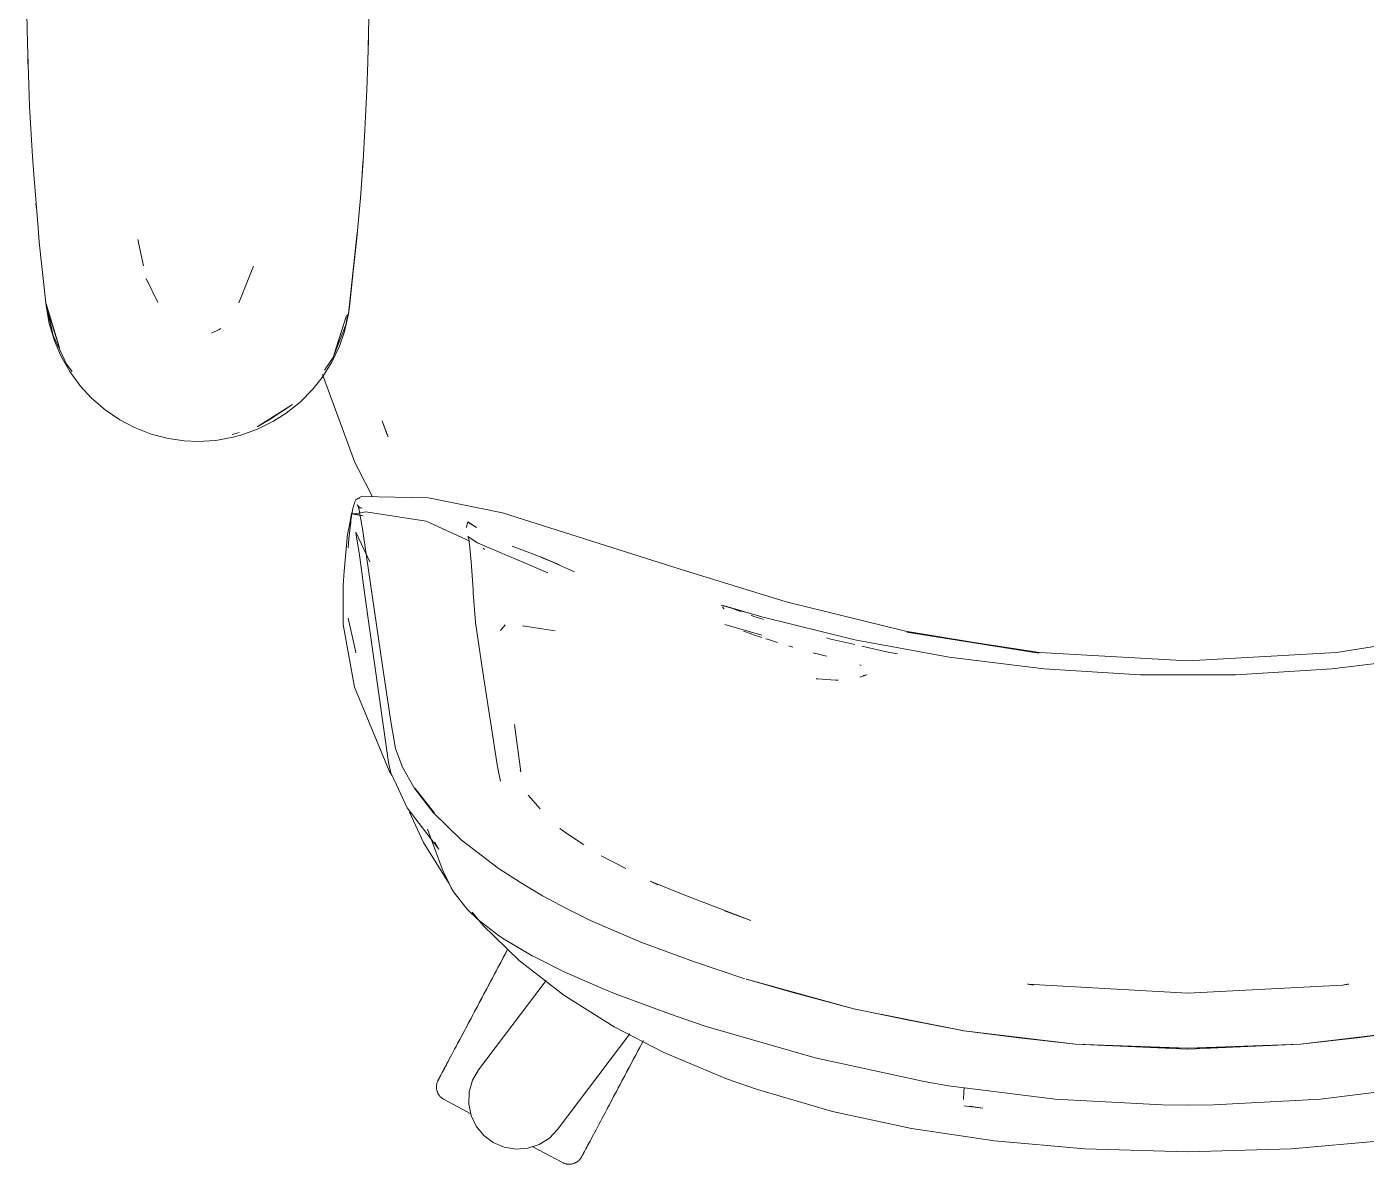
# Model space of a CAD drawing. Header units: millimetres. Extents: x 79795 to 317870, y -36033 to 97293.
# Drawn here: x 166511.8 to 166890.5, y 15950.8 to 16272.3 of the extents above; entities that cross this region are included whole.
import ezdxf

# ---------------------------------------------------------------- set-up
doc = ezdxf.new("R2010")
doc.units = ezdxf.units.MM
doc.header["$MEASUREMENT"] = 0
doc.layers.add('G-IMPT', color=8, linetype='CONTINUOUS', lineweight=9)
doc.layers.add('I-FURN', color=8, linetype='CONTINUOUS', lineweight=9)

msp = doc.modelspace()

# ---------------------------------------------------------------- linework, layer by layer
at = {"layer": 'G-IMPT'}
for p, q in [((166511.78, 16275.99), (166511.95, 16267.57)), ((166608.55, 16274.63), (166608.26, 16262.32)), ((166608.41, 16267.85), (166608.41, 16269.93)), ((166512.34, 16255.81), (166511.95, 16267.57)), ((166608.34, 16266.19), (166608.41, 16267.85)), ((166512.09, 16262.63), (166512.07, 16264.13)), ((166512.2, 16260.7), (166512.09, 16262.63)), ((166607.96, 16254.44), (166608.26, 16262.32)), ((166512.34, 16255.81), (166512.59, 16249.79)), ((166607.96, 16254.44), (166607.42, 16243.14)), ((166513.4, 16235.65), (166512.59, 16249.79)), ((166606.86, 16234.27), (166607.42, 16243.14)), ((166513.73, 16230.56), (166513.4, 16235.65)), ((166606.86, 16234.27), (166606.13, 16223.98)), ((166606.73, 16232.22), (166606.82, 16234.13)), ((166513.73, 16230.56), (166514.97, 16215.5)), ((166606.73, 16232.22), (166606.59, 16230.81)), ((166605.15, 16212.58), (166606.13, 16223.98)), ((166514.38, 16222.38), (166514.55, 16220.7)), ((166514.97, 16215.5), (166515.32, 16211.37)), ((166515.32, 16211.37), (166517.23, 16193.45)), ((166543.19, 16212.16), (166544.77, 16204.73)), ((166602.8, 16191.14), (166605.25, 16214.1)), ((166602.8, 16191.14), (166605.15, 16212.58)), ((166605.25, 16214.1), (166603.13, 16193.96)), ((166575.9, 16204.66), (166571.75, 16194.24)), ((166548.8, 16194.33), (166545.53, 16201.11)), ((166517.23, 16193.96), (166521.06, 16181.5)), ((166517.23, 16193.96), (166518.14, 16190.65)), ((166517.23, 16193.45), (166518.12, 16188.4)), ((166519.27, 16184.99), (166517.35, 16193.4)), ((166602.8, 16191.14), (166603.13, 16193.96)), ((166519.59, 16183.54), (166518.12, 16188.4)), ((166521.06, 16181.5), (166518.14, 16190.65)), ((166598.39, 16178.79), (166602.21, 16190.65)), ((166599.3, 16181.5), (166602.21, 16190.65)), ((166602.8, 16191.14), (166601.64, 16186.18)), ((166602.58, 16191.07), (166602, 16188.01)), ((166519.27, 16184.99), (166523.01, 16176.93)), ((166564, 16185.7), (166566.23, 16186.71)), ((166566.23, 16186.71), (166566.68, 16187.01)), ((166602, 16188.01), (166598.8, 16179.83)), ((166600.19, 16182.05), (166601.64, 16186.18)), ((166521.4, 16179.3), (166519.59, 16183.54)), ((166598, 16177.47), (166600.19, 16182.05)), ((166598.39, 16178.79), (166599.3, 16181.5)), ((166521.4, 16179.3), (166523.91, 16174.86)), ((166598, 16177.47), (166595.27, 16173.14)), ((166598.39, 16178.79), (166595.97, 16175.21)), ((166524.6, 16174.82), (166523.01, 16176.93)), ((166526.91, 16170.78), (166523.91, 16174.86)), ((166595.39, 16174.04), (166602.34, 16155.1)), ((166526.91, 16170.78), (166530.07, 16167.34)), ((166589.1, 16166.23), (166592.65, 16169.84)), ((166592.65, 16169.84), (166595.27, 16173.14)), ((166533.91, 16164.02), (166530.07, 16167.34)), ((166589.1, 16166.23), (166585.12, 16163.04)), ((166538.07, 16161.19), (166533.91, 16164.02)), ((166576.97, 16159.18), (166586.92, 16165.5)), ((166580.65, 16161.34), (166586.92, 16165.5)), ((166581.58, 16160.78), (166585.12, 16163.04)), ((166538.07, 16161.19), (166542.24, 16159)), ((166542.24, 16159), (166546.95, 16157.16)), ((166577.07, 16158.53), (166572.29, 16156.82)), ((166576.97, 16159.18), (166580.65, 16161.34)), ((166577.07, 16158.53), (166581.58, 16160.78)), ((166613.93, 16156.4), (166612.3, 16160.87)), ((166612.3, 16160.87), (166613.67, 16156.99)), ((166551.82, 16155.9), (166546.95, 16157.16)), ((166551.82, 16155.9), (166556.33, 16155.26)), ((166560.18, 16155.08), (166556.33, 16155.26)), ((166560.18, 16155.08), (166565.22, 16155.38)), ((166565.22, 16155.38), (166570.17, 16156.26)), ((166571.86, 16157.62), (166569.83, 16157)), ((166570.17, 16156.26), (166572.29, 16156.82)), ((166602.34, 16155.1), (166604.52, 16149.13)), ((166613.93, 16156.4), (166613.67, 16156.99)), ((166605.45, 16147.37), (166604.52, 16149.13)), ((166609.59, 16139.47), (166605.45, 16147.37)), ((166606.4, 16139.53), (166605.37, 16138.92)), ((166625.39, 16139.15), (166606.4, 16139.53)), ((166603.46, 16132.87), (166604, 16136.15)), ((166604.55, 16138.01), (166604, 16136.15)), ((166604.55, 16138.01), (166604.87, 16138.55)), ((166604.87, 16138.55), (166605.37, 16138.92)), ((166605.59, 16136.66), (166605.2, 16137.16)), ((166605.76, 16136.06), (166605.2, 16137.16)), ((166605.99, 16139.05), (166605.37, 16138.92)), ((166605.37, 16138.92), (166605.44, 16138.95)), ((166605.99, 16139.05), (166605.44, 16138.95)), ((166605.76, 16136.06), (166605.59, 16136.68)), ((166605.59, 16136.68), (166606.7, 16130.42)), ((166605.59, 16136.66), (166606.13, 16136.34)), ((166606.63, 16136.26), (166606.13, 16136.34)), ((166625.39, 16139.15), (166646.34, 16134.95)), ((166602.39, 16128.21), (166603.21, 16132.46)), ((166603.39, 16132.26), (166602.87, 16127.57)), ((166603.21, 16132.46), (166603.65, 16134.78)), ((166603.46, 16132.87), (166603.39, 16132.26)), ((166606.93, 16134.06), (166603.65, 16134.78)), ((166604.06, 16134.54), (166607.64, 16135.23)), ((166606.93, 16134.06), (166604.06, 16134.54)), ((166624.69, 16132.52), (166607.64, 16135.23)), ((166624.69, 16132.52), (166637.04, 16126.9)), ((166636.22, 16131.44), (166636.5, 16132.31)), ((166636.51, 16132.37), (166636.5, 16132.31)), ((166638.98, 16130.79), (166636.5, 16132.31)), ((166636.5, 16132.31), (166638.96, 16130.82)), ((166636.51, 16132.37), (166638.98, 16130.79)), ((166696.58, 16118.96), (166646.34, 16134.95)), ((166602.35, 16127.74), (166602.39, 16128.21)), ((166604.79, 16129.45), (166608.78, 16121.04)), ((166604.79, 16129.45), (166604.93, 16128.58)), ((166605.76, 16123.56), (166604.93, 16128.58)), ((166606.7, 16130.42), (166607.81, 16122.56)), ((166636.13, 16130.76), (166636.22, 16131.44)), ((166636.81, 16127.45), (166636.52, 16128.17)), ((166636.52, 16128.17), (166639.19, 16126.41)), ((166602.35, 16127.74), (166601.55, 16118.41)), ((166602.87, 16127.57), (166602.66, 16124.98)), ((166636.81, 16127.45), (166636.81, 16127.44)), ((166637.11, 16125.06), (166636.81, 16127.44)), ((166637.11, 16125.06), (166637.11, 16124.97)), ((166637.41, 16121.1), (166637.11, 16124.97)), ((166639.19, 16126.41), (166659.17, 16117.97)), ((166640.91, 16124.96), (166641.18, 16124.52)), ((166657.53, 16122.27), (166649.06, 16125.53)), ((166605.76, 16123.56), (166605.98, 16122.26)), ((166607.42, 16111.6), (166605.98, 16122.26)), ((166607.81, 16122.56), (166612.36, 16091.69)), ((166637.97, 16113.24), (166637.41, 16121.1)), ((166662.43, 16120.25), (166657.32, 16122.28)), ((166657.32, 16122.28), (166662.44, 16120.25)), ((166657.53, 16122.27), (166662.43, 16120.25)), ((166659.91, 16121.25), (166666.62, 16118.2)), ((166601.55, 16118.41), (166601.21, 16114.46)), ((166726.56, 16109.78), (166696.58, 16118.96)), ((166601.21, 16110.29), (166601.21, 16114.46)), ((166638.04, 16112.25), (166637.97, 16113.24)), ((166601.23, 16103.32), (166601.21, 16110.29)), ((166607.42, 16111.6), (166614.09, 16064.38)), ((166638.66, 16104.01), (166638.04, 16112.25)), ((166726.56, 16109.78), (166760.24, 16101.46)), ((166602.65, 16105.18), (166604.69, 16095.88)), ((166708.39, 16108.82), (166708.14, 16108.68)), ((166719.61, 16105.55), (166708.39, 16108.82)), ((166708.93, 16107.73), (166708.54, 16108.34)), ((166708.93, 16107.73), (166708.78, 16107.94)), ((166719.61, 16105.55), (166708.79, 16108.66)), ((166709.08, 16108.61), (166708.79, 16108.66)), ((166719.61, 16105.55), (166709.08, 16108.61)), ((166712.86, 16107.28), (166711.79, 16107.67)), ((166713.83, 16106.93), (166712.86, 16107.28)), ((166716.58, 16105.94), (166717.38, 16105.65)), ((166719.61, 16104.92), (166717.38, 16105.65)), ((166745.93, 16099), (166719.61, 16105.55)), ((166601.23, 16103.32), (166604.47, 16085.62)), ((166638.66, 16104.01), (166638.67, 16103.93)), ((166640.7, 16089.86), (166638.67, 16103.93)), ((166647.05, 16103.27), (166645.77, 16101.63)), ((166652, 16102.92), (166661.16, 16101.52)), ((166652, 16102.92), (166652.35, 16102.87)), ((166719.61, 16100.36), (166709.18, 16103.39)), ((166714.43, 16101.48), (166716.59, 16100.72)), ((166719.61, 16104.92), (166720.07, 16104.77)), ((166760.24, 16101.46), (166797.98, 16095.21)), ((166920.05, 16101.46), (166882.13, 16095.47)), ((166717.31, 16100.46), (166716.59, 16100.72)), ((166717.31, 16100.46), (166719.62, 16099.69)), ((166720.75, 16099.31), (166721.53, 16099.07)), ((166721.53, 16099.07), (166724.03, 16098.28)), ((166739.19, 16099.23), (166737.91, 16099.57)), ((166745.94, 16097.68), (166739.19, 16099.23)), ((166745.93, 16099), (166772.59, 16094.07)), ((166798.16, 16095.47), (166760.62, 16101.2)), ((166797.98, 16095.21), (166760.62, 16101.2)), ((166604.69, 16095.88), (166604.84, 16095.3)), ((166727.32, 16097.29), (166728.44, 16096.96)), ((166734.11, 16095.38), (166737.97, 16094.38)), ((166734.11, 16095.38), (166735.64, 16094.99)), ((166755.34, 16095.52), (166747.92, 16097.23)), ((166757.97, 16095.05), (166755.34, 16095.52)), ((166772.59, 16094.07), (166799.51, 16090.77)), ((166798.16, 16095.47), (166840.14, 16093.11)), ((166882.13, 16095.47), (166840.14, 16093.11)), ((166907.7, 16094.07), (166880.78, 16090.77)), ((166612.36, 16091.69), (166614.76, 16075.92)), ((166747.73, 16091.78), (166747.32, 16091.92)), ((166826.58, 16089.12), (166799.51, 16090.77)), ((166853.71, 16089.12), (166880.78, 16090.77)), ((166640.7, 16089.86), (166642.82, 16076.5)), ((166735.46, 16087.96), (166734.98, 16087.99)), ((166739.17, 16087.68), (166735.46, 16087.96)), ((166739.17, 16087.68), (166740.54, 16087.58)), ((166741.24, 16087.58), (166740.54, 16087.58)), ((166749.33, 16089.11), (166747.38, 16088.43)), ((166749.33, 16089.11), (166748.29, 16088.9)), ((166853.71, 16089.12), (166826.58, 16089.12)), ((166604.47, 16085.62), (166606.07, 16081.77)), ((166607.46, 16078.4), (166606.07, 16081.77)), ((166614.25, 16061.95), (166607.46, 16078.4)), ((166616.06, 16068.25), (166614.76, 16075.92)), ((166642.82, 16076.5), (166642.9, 16075.99)), ((166642.99, 16075.38), (166642.9, 16075.99)), ((166642.99, 16075.38), (166644.8, 16063.66)), ((166649.67, 16075.08), (166651.45, 16061.73)), ((166616.06, 16068.25), (166617.81, 16063.46)), ((166614.09, 16064.38), (166614.74, 16061.39)), ((166618.02, 16063.04), (166617.81, 16063.46)), ((166644.8, 16063.66), (166644.87, 16063.19)), ((166615.02, 16060.78), (166614.25, 16061.95)), ((166616.31, 16058.03), (166614.74, 16061.39)), ((166621.31, 16057.2), (166618.02, 16063.04)), ((166645.29, 16061.21), (166644.87, 16063.19)), ((166645.75, 16059.04), (166645.29, 16061.21)), ((166651.45, 16061.73), (166651.31, 16062.2)), ((166616.31, 16058.03), (166619.35, 16051.5)), ((166621.31, 16057.2), (166626.73, 16050.24)), ((166627.03, 16050.03), (166621.64, 16056.98)), ((166621.64, 16056.98), (166624.23, 16053.6)), ((166627.03, 16050.03), (166624.23, 16053.6)), ((166656.95, 16051.23), (166653.61, 16055.14)), ((166628.29, 16039.8), (166619.35, 16051.5)), ((166620.02, 16050.32), (166624, 16041.69)), ((166634.63, 16042.5), (166626.73, 16050.24)), ((166625.06, 16045.46), (166629.56, 16033.55)), ((166663.58, 16044.96), (166662.48, 16045.71)), ((166663.58, 16044.96), (166668.72, 16041.46)), ((166624, 16041.69), (166631.12, 16030.24)), ((166628.29, 16039.8), (166627.13, 16041.83)), ((166634.63, 16042.5), (166645.07, 16034.48)), ((166668.72, 16041.46), (166669.29, 16041.07)), ((166674.19, 16037.93), (166681.16, 16034.39)), ((166630.64, 16031.32), (166629.56, 16033.55)), ((166645.32, 16034.31), (166645.07, 16034.48)), ((166651.42, 16030.43), (166645.32, 16034.31)), ((166631.81, 16028.88), (166630.64, 16031.32)), ((166651.42, 16030.43), (166657.65, 16026.66)), ((166697.35, 16027.04), (166688.03, 16030.76)), ((166688.03, 16030.76), (166690.27, 16029.76)), ((166632.43, 16027.75), (166631.81, 16028.88)), ((166632.43, 16027.75), (166636.29, 16022.88)), ((166664.44, 16023.09), (166657.65, 16026.66)), ((166699.08, 16026.37), (166697.35, 16027.04)), ((166716.53, 16019.66), (166699.08, 16026.37)), ((166636.29, 16022.88), (166639.31, 16019.99)), ((166640.73, 16018.32), (166637.73, 16021.99)), ((166664.44, 16023.09), (166671.17, 16019.71)), ((166716.53, 16019.66), (166709.1, 16022.38)), ((166639.31, 16019.99), (166645.44, 16015.27)), ((166640.73, 16018.32), (166651.03, 16008.36)), ((166685.39, 16013.53), (166671.17, 16019.71)), ((166645.44, 16015.27), (166646.73, 16014.41)), ((166654.73, 16009.68), (166646.73, 16014.41)), ((166700.27, 16008.07), (166685.39, 16013.53)), ((166663.63, 15998.56), (166651.03, 16008.36)), ((166655.33, 16009.37), (166654.73, 16009.68)), ((166655.33, 16009.37), (166663.34, 16005.37)), ((166700.27, 16008.07), (166714.84, 16003.18)), ((166663.78, 16005.15), (166663.34, 16005.37)), ((166663.78, 16005.15), (166674.74, 16000.38)), ((166745.69, 15994.68), (166715.19, 16003.06)), ((166728.44, 15999.33), (166715.28, 16003.11)), ((166745.69, 15994.68), (166715.28, 16003.11)), ((166674.74, 16000.38), (166678.42, 15998.9)), ((166728.44, 15999.33), (166745.69, 15994.68)), ((166840.14, 15999.17), (166794.8, 16001.68)), ((166794.8, 16001.68), (166796.42, 16001.45)), ((166794.87, 16001.72), (166795.11, 16001.68)), ((166796.42, 16001.45), (166795.11, 16001.68)), ((166840.14, 15999.12), (166883.87, 16001.45)), ((166840.14, 15999.17), (166883.87, 16001.45)), ((166883.87, 16001.45), (166885.65, 16001.71)), ((166883.87, 16001.45), (166885.18, 16001.68)), ((166885.42, 16001.72), (166885.18, 16001.68)), ((166677.92, 15989.58), (166663.63, 15998.56)), ((166693.49, 15993.3), (166678.42, 15998.9)), ((166693.49, 15993.3), (166700.32, 15990.96)), ((166776.81, 15988.5), (166745.57, 15994.72)), ((166745.57, 15994.72), (166776.74, 15988.51)), ((166745.69, 15994.68), (166760.71, 15991.6)), ((166776.81, 15988.5), (166760.71, 15991.6)), ((166691.7, 15982.49), (166677.92, 15989.58)), ((166703.92, 15989.76), (166700.32, 15990.96)), ((166703.92, 15989.76), (166734.75, 15980.82)), ((166808.33, 15984.68), (166776.74, 15988.51)), ((166792.29, 15986.56), (166776.81, 15988.5)), ((166808.37, 15984.72), (166776.81, 15988.5)), ((166871.92, 15984.72), (166903.48, 15988.5)), ((166871.96, 15984.68), (166903.55, 15988.51)), ((166903.48, 15988.5), (166888, 15986.56)), ((166792.29, 15986.56), (166808.37, 15984.72)), ((166840.14, 15983.35), (166808.33, 15984.68)), ((166808.37, 15984.72), (166823.26, 15984.04)), ((166808.37, 15984.72), (166840.14, 15983.58)), ((166823.26, 15984.04), (166840.14, 15983.58)), ((166871.92, 15984.72), (166840.14, 15983.58)), ((166871.96, 15984.68), (166840.14, 15983.35)), ((166857.03, 15984.04), (166840.14, 15983.58)), ((166857.03, 15984.04), (166871.92, 15984.72)), ((166871.92, 15984.72), (166888, 15986.56)), ((166709.67, 15974.97), (166691.7, 15982.49)), ((166765.54, 15974.15), (166734.75, 15980.82)), ((166709.67, 15974.97), (166718.41, 15971.9)), ((166772.46, 15972.97), (166765.54, 15974.15)), ((166802.63, 15969.15), (166772.46, 15972.97)), ((166877.66, 15969.15), (166907.83, 15972.97)), ((166718.41, 15971.9), (166739.65, 15965.72)), ((166776.7, 15969.08), (166776.77, 15971.17)), ((166776.7, 15969.08), (166776.7, 15969.19)), ((166776.82, 15972.42), (166776.77, 15971.17)), ((166832.83, 15967.54), (166802.63, 15969.15)), ((166847.46, 15967.54), (166877.66, 15969.15)), ((166739.65, 15965.72), (166762.01, 15960.91)), ((166776.73, 15967.32), (166782.14, 15966.67)), ((166778.38, 15967.24), (166782.14, 15966.67)), ((166832.83, 15967.54), (166840.14, 15967.44)), ((166847.46, 15967.54), (166840.14, 15967.44)), ((166785.43, 15957.42), (166762.01, 15960.91)), ((166811, 15955.16), (166785.43, 15957.42)), ((166894.86, 15957.42), (166869.29, 15955.16)), ((166840.14, 15954.31), (166811, 15955.16)), ((166869.29, 15955.16), (166840.14, 15954.31))]:
    msp.add_line(p, q, dxfattribs=at)
at = {"layer": 'I-FURN'}
for p, q in [((166647.29, 16010.62), (166646.8, 16009.71)), ((166647.03, 16010.13), (166647.51, 16011.04)), ((166647.76, 16011.52), (166647.29, 16010.62)), ((166645.3, 16006.88), (166644.78, 16005.91)), ((166645.02, 16006.36), (166645.53, 16007.32)), ((166645.81, 16007.84), (166645.3, 16006.88)), ((166645.53, 16007.32), (166646.04, 16008.27)), ((166646.31, 16008.78), (166645.81, 16007.84)), ((166646.04, 16008.27), (166646.54, 16009.21)), ((166646.8, 16009.71), (166646.31, 16008.78)), ((166646.54, 16009.21), (166647.03, 16010.13)), ((166643.21, 16002.95), (166642.68, 16001.95)), ((166642.92, 16002.41), (166643.45, 16003.41)), ((166643.74, 16003.94), (166643.21, 16002.95)), ((166643.45, 16003.41), (166643.98, 16004.4)), ((166644.26, 16004.93), (166643.74, 16003.94)), ((166643.98, 16004.4), (166644.5, 16005.38)), ((166644.78, 16005.91), (166644.26, 16004.93)), ((166644.5, 16005.38), (166645.02, 16006.36)), ((166639.54, 15977.43), (166658.62, 16002.74)), ((166640.79, 15998.4), (166641.32, 15999.4)), ((166641.61, 15999.94), (166641.07, 15998.94)), ((166641.32, 15999.4), (166641.86, 16000.41)), ((166642.14, 16000.95), (166641.61, 15999.94)), ((166641.86, 16000.41), (166642.39, 16001.41)), ((166642.68, 16001.95), (166642.14, 16000.95)), ((166642.39, 16001.41), (166642.92, 16002.41)), ((166638.67, 15994.41), (166639.19, 15995.4)), ((166639.48, 15995.94), (166638.95, 15994.94)), ((166639.19, 15995.4), (166639.72, 15996.39)), ((166640.01, 15996.93), (166639.48, 15995.94)), ((166639.72, 15996.39), (166640.25, 15997.39)), ((166640.54, 15997.93), (166640.01, 15996.93)), ((166640.25, 15997.39), (166640.79, 15998.4)), ((166641.07, 15998.94), (166640.54, 15997.93)), ((166636.62, 15990.56), (166637.12, 15991.51)), ((166637.4, 15992.02), (166636.89, 15991.07)), ((166637.12, 15991.51), (166637.63, 15992.46)), ((166637.91, 15992.99), (166637.4, 15992.02)), ((166637.63, 15992.46), (166638.15, 15993.43)), ((166638.43, 15993.96), (166637.91, 15992.99)), ((166638.15, 15993.43), (166638.67, 15994.41)), ((166638.95, 15994.94), (166638.43, 15993.96)), ((166634.7, 15986.95), (166635.17, 15987.82)), ((166635.42, 15988.31), (166634.95, 15987.42)), ((166635.17, 15987.82), (166635.64, 15988.72)), ((166635.9, 15989.21), (166635.42, 15988.31)), ((166635.64, 15988.72), (166636.13, 15989.63)), ((166636.39, 15990.13), (166635.9, 15989.21)), ((166636.13, 15989.63), (166636.62, 15990.56)), ((166636.89, 15991.07), (166636.39, 15990.13)), ((166682.29, 15987.65), (166661.9, 15960.59)), ((166633.17, 15984.08), (166632.76, 15983.3)), ((166633.6, 15984.88), (166633.17, 15984.08)), ((166634.04, 15985.7), (166633.6, 15984.88)), ((166633.8, 15985.26), (166634.24, 15986.09)), ((166634.49, 15986.55), (166634.04, 15985.7)), ((166634.24, 15986.09), (166634.7, 15986.95)), ((166634.95, 15987.42), (166634.49, 15986.55)), ((166685.4, 15984.31), (166684.88, 15983.34)), ((166685.12, 15983.79), (166685.64, 15984.76)), ((166685.91, 15985.28), (166685.4, 15984.31)), ((166685.64, 15984.76), (166686.15, 15985.73)), ((166631.26, 15980.47), (166630.92, 15979.84)), ((166631.61, 15981.14), (166631.26, 15980.47)), ((166631.98, 15981.83), (166631.61, 15981.14)), ((166632.36, 15982.55), (166631.98, 15981.83)), ((166632.76, 15983.3), (166632.36, 15982.55)), ((166683.29, 15980.36), (166682.76, 15979.35)), ((166683, 15979.81), (166683.54, 15980.82)), ((166683.82, 15981.35), (166683.29, 15980.36)), ((166683.54, 15980.82), (166684.07, 15981.81)), ((166684.35, 15982.35), (166683.82, 15981.35)), ((166684.07, 15981.81), (166684.59, 15982.8)), ((166684.88, 15983.34), (166684.35, 15982.35)), ((166684.59, 15982.8), (166685.12, 15983.79)), ((166629.06, 15976.34), (166628.87, 15975.99)), ((166628.96, 15976.15), (166629.15, 15976.52)), ((166629.27, 15976.74), (166629.06, 15976.34)), ((166629.15, 15976.52), (166629.37, 15976.93)), ((166629.5, 15977.17), (166629.27, 15976.74)), ((166629.37, 15976.93), (166629.61, 15977.38)), ((166629.75, 15977.63), (166629.5, 15977.17)), ((166629.61, 15977.38), (166629.87, 15977.86)), ((166630.01, 15978.13), (166629.75, 15977.63)), ((166629.87, 15977.86), (166630.14, 15978.37)), ((166630.3, 15978.67), (166630.01, 15978.13)), ((166630.14, 15978.37), (166630.43, 15978.93)), ((166630.6, 15979.24), (166630.3, 15978.67)), ((166630.43, 15978.93), (166630.74, 15979.51)), ((166630.92, 15979.84), (166630.6, 15979.24)), ((166637.85, 15974.51), (166639.54, 15977.43)), ((166681.16, 15976.34), (166680.62, 15975.34)), ((166680.87, 15975.8), (166681.4, 15976.8)), ((166681.69, 15977.34), (166681.16, 15976.34)), ((166681.4, 15976.8), (166681.94, 15977.8)), ((166682.22, 15978.35), (166681.69, 15977.34)), ((166681.94, 15977.8), (166682.47, 15978.81)), ((166682.76, 15979.35), (166682.22, 15978.35)), ((166682.47, 15978.81), (166683, 15979.81)), ((166627.63, 15972.8), (166627.64, 15972.96)), ((166627.63, 15972.63), (166627.63, 15972.8)), ((166627.63, 15972.47), (166627.63, 15972.63)), ((166627.64, 15972.96), (166627.66, 15973.12)), ((166627.66, 15973.12), (166627.68, 15973.28)), ((166627.68, 15973.28), (166627.71, 15973.44)), ((166627.71, 15973.44), (166627.74, 15973.59)), ((166627.74, 15973.59), (166627.78, 15973.75)), ((166627.78, 15973.75), (166627.83, 15973.9)), ((166627.83, 15973.9), (166627.88, 15974.05)), ((166627.88, 15974.05), (166627.94, 15974.2)), ((166627.94, 15974.2), (166628.01, 15974.35)), ((166628.01, 15974.35), (166628.08, 15974.5)), ((166628.08, 15974.5), (166628.1, 15974.53)), ((166628.12, 15974.58), (166628.1, 15974.54)), ((166628.1, 15974.53), (166628.11, 15974.55)), ((166628.1, 15974.54), (166628.1, 15974.53)), ((166628.11, 15974.55), (166628.14, 15974.62)), ((166628.17, 15974.66), (166628.12, 15974.58)), ((166628.14, 15974.62), (166628.2, 15974.72)), ((166628.23, 15974.79), (166628.17, 15974.66)), ((166628.2, 15974.72), (166628.27, 15974.86)), ((166628.32, 15974.95), (166628.23, 15974.79)), ((166628.27, 15974.86), (166628.37, 15975.04)), ((166628.43, 15975.15), (166628.32, 15974.95)), ((166628.37, 15975.04), (166628.48, 15975.26)), ((166628.55, 15975.39), (166628.43, 15975.15)), ((166628.48, 15975.26), (166628.62, 15975.51)), ((166628.7, 15975.67), (166628.55, 15975.39)), ((166628.62, 15975.51), (166628.78, 15975.81)), ((166628.87, 15975.99), (166628.7, 15975.67)), ((166628.78, 15975.81), (166628.96, 15976.15)), ((166636.91, 15971.27), (166637.85, 15974.51)), ((166678.76, 15971.84), (166679.28, 15972.82)), ((166679.57, 15973.35), (166679.04, 15972.37)), ((166679.28, 15972.82), (166679.81, 15973.8)), ((166680.09, 15974.34), (166679.57, 15973.35)), ((166679.81, 15973.8), (166680.34, 15974.8)), ((166680.62, 15975.34), (166680.09, 15974.34)), ((166680.34, 15974.8), (166680.87, 15975.8)), ((166627.64, 15972.31), (166627.63, 15972.47)), ((166627.66, 15972.15), (166627.64, 15972.31)), ((166627.68, 15971.99), (166627.66, 15972.15)), ((166627.71, 15971.83), (166627.68, 15971.99)), ((166627.74, 15971.68), (166627.71, 15971.83)), ((166627.79, 15971.52), (166627.74, 15971.68)), ((166627.83, 15971.37), (166627.79, 15971.52)), ((166627.89, 15971.21), (166627.83, 15971.37)), ((166627.95, 15971.07), (166627.89, 15971.21)), ((166628.01, 15970.92), (166627.95, 15971.07)), ((166628.09, 15970.77), (166628.01, 15970.92)), ((166628.16, 15970.63), (166628.09, 15970.77)), ((166628.25, 15970.49), (166628.16, 15970.63)), ((166628.34, 15970.36), (166628.25, 15970.49)), ((166628.43, 15970.23), (166628.34, 15970.36)), ((166628.53, 15970.1), (166628.43, 15970.23)), ((166628.63, 15969.98), (166628.53, 15970.1)), ((166628.74, 15969.86), (166628.63, 15969.98)), ((166628.86, 15969.75), (166628.74, 15969.86)), ((166628.97, 15969.64), (166628.86, 15969.75)), ((166629.1, 15969.53), (166628.97, 15969.64)), ((166629.22, 15969.43), (166629.1, 15969.53)), ((166629.35, 15969.34), (166629.22, 15969.43)), ((166629.49, 15969.25), (166629.35, 15969.34)), ((166629.62, 15969.16), (166629.49, 15969.25)), ((166629.77, 15969.08), (166629.62, 15969.16)), ((166629.77, 15969.08), (166637.35, 15965.05)), ((166636.77, 15967.9), (166636.91, 15971.27)), ((166676.74, 15968.04), (166677.24, 15968.97)), ((166677.51, 15969.48), (166677.01, 15968.54)), ((166677.24, 15968.97), (166677.74, 15969.91)), ((166678.01, 15970.43), (166677.51, 15969.48)), ((166677.74, 15969.91), (166678.25, 15970.87)), ((166678.53, 15971.39), (166678.01, 15970.43)), ((166678.25, 15970.87), (166678.76, 15971.84)), ((166679.04, 15972.37), (166678.53, 15971.39)), ((166637.44, 15964.59), (166636.77, 15967.9)), ((166674.86, 15964.49), (166675.31, 15965.35)), ((166675.31, 15965.35), (166675.78, 15966.23)), ((166675.78, 15966.23), (166676.26, 15967.12)), ((166676.52, 15967.62), (166676.04, 15966.71)), ((166676.26, 15967.12), (166676.74, 15968.04)), ((166677.01, 15968.54), (166676.52, 15967.62)), ((166638.88, 15961.55), (166637.44, 15964.59)), ((166641.01, 15958.93), (166638.88, 15961.55)), ((166672.77, 15960.56), (166673.16, 15961.3)), ((166673.16, 15961.3), (166673.56, 15962.06)), ((166673.56, 15962.06), (166673.98, 15962.85)), ((166673.98, 15962.85), (166674.41, 15963.66)), ((166674.41, 15963.66), (166674.86, 15964.49)), ((166643.71, 15956.9), (166641.01, 15958.93)), ((166659.56, 15958.16), (166656.7, 15956.36)), ((166661.9, 15960.59), (166659.56, 15958.16)), ((166671.21, 15957.64), (166670.91, 15957.07)), ((166671.05, 15957.33), (166671.36, 15957.91)), ((166671.36, 15957.91), (166671.69, 15958.53)), ((166671.69, 15958.53), (166672.03, 15959.18)), ((166672.03, 15959.18), (166672.39, 15959.86)), ((166672.39, 15959.86), (166672.77, 15960.56)), ((166646.81, 15955.57), (166643.71, 15956.9)), ((166650.14, 15955.03), (166646.81, 15955.57)), ((166653.5, 15955.29), (166650.14, 15955.03)), ((166656.7, 15956.36), (166653.5, 15955.29)), ((166654.85, 15955.74), (166663.26, 15951.27)), ((166668.98, 15953.44), (166669.1, 15953.66)), ((166669.17, 15953.79), (166669.04, 15953.55)), ((166669.1, 15953.66), (166669.24, 15953.92)), ((166669.32, 15954.07), (166669.17, 15953.79)), ((166669.24, 15953.92), (166669.39, 15954.22)), ((166669.49, 15954.39), (166669.32, 15954.07)), ((166669.39, 15954.22), (166669.57, 15954.55)), ((166669.68, 15954.75), (166669.49, 15954.39)), ((166669.57, 15954.55), (166669.77, 15954.92)), ((166669.88, 15955.14), (166669.68, 15954.75)), ((166669.77, 15954.92), (166669.99, 15955.33)), ((166670.11, 15955.57), (166669.88, 15955.14)), ((166669.99, 15955.33), (166670.23, 15955.78)), ((166670.36, 15956.04), (166670.11, 15955.57)), ((166670.23, 15955.78), (166670.48, 15956.26)), ((166670.63, 15956.54), (166670.36, 15956.04)), ((166670.48, 15956.26), (166670.76, 15956.78)), ((166670.91, 15957.07), (166670.63, 15956.54)), ((166670.76, 15956.78), (166671.05, 15957.33)), ((166663.3, 15951.25), (166663.26, 15951.27)), ((166663.45, 15951.18), (166663.3, 15951.25)), ((166663.59, 15951.12), (166663.45, 15951.18)), ((166663.74, 15951.06), (166663.59, 15951.12)), ((166663.9, 15951), (166663.74, 15951.06)), ((166664.05, 15950.96), (166663.9, 15951)), ((166664.21, 15950.91), (166664.05, 15950.96)), ((166664.36, 15950.88), (166664.21, 15950.91)), ((166664.52, 15950.85), (166664.36, 15950.88)), ((166664.68, 15950.83), (166664.52, 15950.85)), ((166664.84, 15950.81), (166664.68, 15950.83)), ((166665, 15950.8), (166664.84, 15950.81)), ((166665.16, 15950.8), (166665, 15950.8)), ((166665.33, 15950.8), (166665.16, 15950.8)), ((166665.49, 15950.81), (166665.33, 15950.8)), ((166665.65, 15950.83), (166665.49, 15950.81)), ((166665.81, 15950.85), (166665.65, 15950.83)), ((166665.97, 15950.88), (166665.81, 15950.85)), ((166666.12, 15950.92), (166665.97, 15950.88)), ((166666.28, 15950.96), (166666.12, 15950.92)), ((166666.43, 15951.01), (166666.28, 15950.96)), ((166666.58, 15951.06), (166666.43, 15951.01)), ((166666.73, 15951.12), (166666.58, 15951.06)), ((166666.88, 15951.19), (166666.73, 15951.12)), ((166667.02, 15951.26), (166666.88, 15951.19)), ((166667.17, 15951.34), (166667.02, 15951.26)), ((166667.3, 15951.42), (166667.17, 15951.34)), ((166667.44, 15951.51), (166667.3, 15951.42)), ((166667.57, 15951.6), (166667.44, 15951.51)), ((166667.7, 15951.7), (166667.57, 15951.6)), ((166667.82, 15951.81), (166667.7, 15951.7)), ((166667.94, 15951.92), (166667.82, 15951.81)), ((166668.05, 15952.03), (166667.94, 15951.92)), ((166668.16, 15952.15), (166668.05, 15952.03)), ((166668.27, 15952.27), (166668.16, 15952.15)), ((166668.37, 15952.4), (166668.27, 15952.27)), ((166668.46, 15952.53), (166668.37, 15952.4)), ((166668.55, 15952.66), (166668.46, 15952.53)), ((166668.64, 15952.8), (166668.55, 15952.66)), ((166668.71, 15952.94), (166668.64, 15952.8)), ((166668.71, 15952.94), (166668.73, 15952.96)), ((166668.72, 15952.94), (166668.71, 15952.94)), ((166668.74, 15952.99), (166668.72, 15952.94)), ((166668.73, 15952.96), (166668.76, 15953.02)), ((166668.78, 15953.07), (166668.74, 15952.99)), ((166668.76, 15953.02), (166668.81, 15953.12)), ((166668.85, 15953.19), (166668.78, 15953.07)), ((166668.81, 15953.12), (166668.89, 15953.26)), ((166668.93, 15953.35), (166668.85, 15953.19)), ((166668.89, 15953.26), (166668.98, 15953.44)), ((166669.04, 15953.55), (166668.93, 15953.35))]:
    msp.add_line(p, q, dxfattribs=at)

doc.saveas('drawing.dxf')
